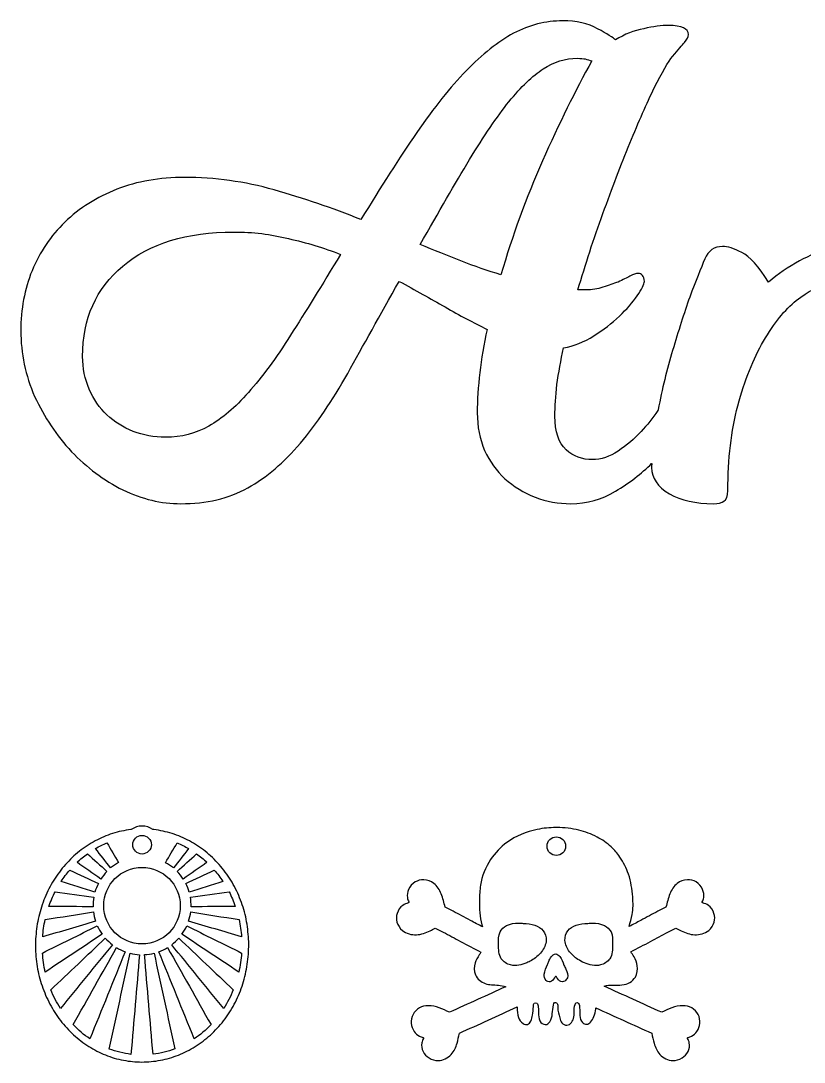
# Model space of a CAD drawing. Extents: x 91 to 611, y 663 to 914.
# Drawn here: x 118.1 to 196.9, y 809.6 to 914.3 of the extents above; entities that cross this region are included whole.
import ezdxf

# ---------------------------------------------------------------- set-up
doc = ezdxf.new("R2010")
doc.units = 0
doc.layers.add('Layer_1', color=7, linetype='CONTINUOUS')

msp = doc.modelspace()

# ---------------------------------------------------------------- linework, layer by layer
at = {"layer": 'Layer_1', "color": 7}
for points in [[(172.581624, 914.330149), (172.581624, 914.330255)], [(174.89689, 887.276049), (174.103324, 887.276049)], [(181.511322, 869.814031), (181.52344, 869.826996)], [(130.271274, 833.367106), (130.271271, 833.366921)], [(171.932886, 833.223807), (171.933021, 833.22304)], [(164.452363, 823.427492), (164.516797, 823.225483)], [(171.87004, 820.510643), (171.87004, 820.511119)], [(167.988489, 815.178965), (167.988489, 815.135838)], [(175.373222, 813.646258), (175.374545, 813.646258)]]:
    msp.add_lwpolyline(points, dxfattribs=at)
for points in [[(174.036966, 910.559647)], [(139.508987, 893.097048)], [(130.271271, 832.429474)], [(126.740474, 831.686285)], [(133.800129, 831.674644)], [(171.933021, 832.285594)], [(124.776446, 830.579267)], [(135.752531, 830.579267)], [(123.002328, 828.948533)], [(130.26449, 829.210153)], [(137.538278, 828.948533)], [(121.526155, 826.75778)], [(139.026561, 826.75778)], [(125.383483, 824.74578)], [(135.169233, 824.74578)], [(125.764274, 823.329199)], [(134.764219, 823.329199)], [(168.158537, 823.597143)], [(175.548115, 823.597196)], [(126.573818, 822.091398)], [(133.966788, 822.091398)], [(127.705048, 821.150565)], [(132.836039, 821.150565)], [(129.062042, 820.579355)], [(131.478564, 820.590997)], [(172.044448, 818.038876)]]:
    msp.add_lwpolyline(points, close=True, dxfattribs=at)
for points in [[(172.581624, 914.330255), (170.86183, 914.330255), (169.208183, 913.910916), (167.620681, 913.073059)], [(176.087701, 913.536107), (175.117579, 914.065275), (173.948622, 914.330149), (172.581624, 914.330149)], [(167.620681, 913.073059), (166.077285, 912.235229), (164.489968, 910.978642), (162.858361, 909.302954)], [(177.873456, 912.411653), (177.652978, 912.632157), (177.05785, 913.00694), (176.087701, 913.536107)], [(180.717756, 913.536107), (179.747607, 913.359736), (178.799498, 912.984927), (177.873456, 912.411653)], [(183.231168, 913.866996), (182.52563, 913.866996), (181.687905, 913.756611), (180.717756, 913.536107)], [(185.215546, 912.940715), (185.215546, 913.558068), (184.554087, 913.866996), (183.231168, 913.866996)], [(183.627965, 910.758191), (184.201211, 911.41965), (184.598299, 911.882565), (184.818776, 912.147149)], [(184.818776, 912.147149), (185.08336, 912.455839), (185.215546, 912.720211), (185.215546, 912.940715)], [(175.492309, 910.295143), (173.860701, 907.340617), (172.207053, 903.989242), (170.531365, 900.240991)], [(170.597247, 909.501577), (171.699661, 910.207142), (172.84634, 910.559647), (174.036966, 910.559647)], [(174.036966, 910.559647), (174.389736, 910.559647), (174.654134, 910.537951), (174.830506, 910.493766)], [(174.830506, 910.493766), (175.05101, 910.44966), (175.271805, 910.383329), (175.492309, 910.295143)], [(181.775826, 907.582975), (182.569577, 909.170477), (183.186983, 910.229023), (183.627965, 910.758191)], [(162.858361, 909.302954), (161.270859, 907.671346), (159.617211, 905.598836), (157.897417, 903.085292)], [(167.158003, 906.194123), (168.392736, 907.693413), (169.538912, 908.796012), (170.597247, 909.501577)], [(179.328798, 902.02664), (180.210735, 904.187388), (181.026181, 906.03958), (181.775826, 907.582975)], [(163.189249, 900.373256), (164.644459, 902.754509), (165.967377, 904.694807), (167.158003, 906.194123)], [(157.897417, 903.085292), (156.177624, 900.571747), (154.303657, 897.661036), (152.275174, 894.35374)], [(176.616736, 894.949054), (177.542779, 897.506678), (178.446835, 899.865864), (179.328798, 902.02664)], [(158.228306, 891.840328), (160.124497, 895.147624), (161.778145, 897.992004), (163.189249, 900.373256)], [(170.531365, 900.240991), (168.899758, 896.53682), (167.510508, 892.722529), (166.363961, 888.797881)], [(134.548043, 898.587502), (132.034502, 898.587502), (129.763456, 898.190441), (127.734983, 897.39669)], [(143.543628, 897.330306), (140.589115, 898.168163), (137.590753, 898.587502), (134.548043, 898.587502)], [(127.734983, 897.39669), (125.70651, 896.60294), (123.96473, 895.50034), (122.50952, 894.089236)], [(152.275174, 894.35374), (149.408862, 895.500261), (146.498143, 896.492449), (143.543628, 897.330306)], [(174.103324, 887.276049), (174.852995, 889.833699), (175.690694, 892.391403), (176.616736, 894.949054)], [(122.50952, 894.089236), (121.098408, 892.722212), (119.995814, 891.090842), (119.202063, 889.194651)], [(128.329907, 889.657804), (131.019839, 891.950871), (134.746486, 893.097048), (139.508987, 893.097048)], [(139.508987, 893.097048), (141.405168, 893.097048), (143.235078, 892.876702), (144.998968, 892.435747)], [(144.998968, 892.435747), (146.806955, 892.038872), (148.548735, 891.509599), (150.224431, 890.84814)], [(162.329326, 890.186839), (161.006407, 890.716006), (159.639436, 891.267055), (158.228306, 891.840328)], [(188.655265, 891.642076), (187.817408, 891.642076), (187.221804, 891.222737), (186.869035, 890.38488)], [(190.573285, 891.046657), (189.779534, 891.443532), (189.140327, 891.642076), (188.655265, 891.642076)], [(193.28532, 888.070091), (192.271092, 889.657593), (191.367036, 890.649781), (190.573285, 891.046657)], [(199.701606, 891.642076), (198.466873, 891.201094), (197.364274, 890.715901), (196.394152, 890.186733)], [(150.224431, 890.84814), (148.372345, 887.761322), (146.69642, 885.04963), (145.197114, 882.712484)], [(166.363961, 888.797881), (165.041043, 889.194756), (163.69635, 889.657672), (162.329326, 890.186839)], [(186.869035, 890.38488), (186.472159, 889.458837), (185.965164, 888.180475), (185.347811, 886.548867)], [(196.394152, 890.186733), (195.247631, 889.56938), (194.211363, 888.863842), (193.28532, 888.070091)], [(119.202063, 889.194651), (118.45241, 887.342565), (118.077614, 885.33591), (118.077614, 883.175161)], [(124.295266, 880.595841), (124.295266, 884.388198), (125.639978, 887.408843), (128.329907, 889.657804)], [(180.188721, 888.93004), (179.968244, 888.93004), (179.681567, 888.841908), (179.328798, 888.66551)], [(180.585491, 888.731391), (180.453199, 888.863683), (180.321013, 888.93004), (180.188721, 888.93004)], [(150.952099, 878.875994), (152.495493, 881.654123), (154.215022, 884.740597), (156.111187, 888.136104)], [(156.111187, 888.136104), (157.742795, 887.254141), (159.286508, 886.394641), (160.741718, 885.556784)], [(178.13796, 888.070091), (177.697005, 887.893719), (177.19001, 887.717454), (176.616736, 887.541056)], [(179.328798, 888.66551), (179.020108, 888.489112), (178.623048, 888.290595), (178.13796, 888.070091)], [(180.056456, 886.681132), (180.541544, 887.342592), (180.783638, 887.827309), (180.783638, 888.135999)], [(180.783638, 888.135999), (180.783638, 888.400582), (180.717783, 888.599099), (180.585491, 888.731391)], [(176.616736, 887.541056), (176.087569, 887.364684), (175.514243, 887.276049), (174.89689, 887.276049)], [(196.06374, 886.217979), (197.254366, 887.188128), (198.356489, 887.673321), (199.370718, 887.673321)], [(178.270225, 884.630371), (179.019897, 885.335936), (179.615501, 886.019673), (180.056456, 886.681132)], [(185.347811, 886.548867), (184.774538, 884.917286), (184.201211, 883.130949), (183.627965, 881.190678)], [(192.756285, 882.116959), (193.81462, 883.924965), (194.917219, 885.291936), (196.06374, 886.217979)], [(160.741718, 885.556784), (162.196928, 884.718954), (163.607979, 883.968859), (164.975003, 883.3074)], [(175.690455, 882.645994), (176.660578, 883.263373), (177.52058, 883.924832), (178.270225, 884.630371)], [(118.077614, 883.175161), (118.077614, 880.882094), (118.54054, 878.677398), (119.466583, 876.560729)], [(145.197114, 882.712484), (143.741907, 880.419417), (142.330856, 878.500894), (140.963842, 876.957498)], [(164.975003, 883.3074), (164.313544, 880.308794), (163.982815, 877.50897), (163.982815, 874.90724)], [(172.647982, 881.455182), (173.706316, 881.63158), (174.720307, 882.028641), (175.690455, 882.645994)], [(190.176489, 875.634792), (190.882054, 878.192443), (191.742057, 880.353086), (192.756285, 882.116959)], [(124.956564, 877.288387), (124.51559, 878.302615), (124.295266, 879.405215), (124.295266, 880.595841)], [(171.986205, 877.751435), (172.162603, 878.942061), (172.383398, 880.17637), (172.647982, 881.455182)], [(183.627965, 881.190678), (183.054691, 879.294486), (182.569974, 877.310109), (182.173099, 875.237546)], [(146.189303, 871.86429), (147.8209, 873.804561), (149.408696, 876.141972), (150.952099, 878.875994)], [(171.788058, 874.576246), (171.788058, 875.546368), (171.853913, 876.604914), (171.986205, 877.751435)], [(119.466583, 876.560729), (120.436721, 874.488139), (121.671512, 872.635975), (123.170817, 871.004367)], [(126.742794, 874.70859), (125.993142, 875.414156), (125.397535, 876.274158), (124.956564, 877.288387)], [(140.963842, 876.957498), (139.640924, 875.458182), (138.318003, 874.333808), (136.995088, 873.584163)], [(189.1843, 867.10189), (189.1843, 870.276867), (189.51503, 873.121247), (190.176489, 875.634792)], [(129.388469, 873.055128), (128.374233, 873.452003), (127.492447, 874.003052), (126.742794, 874.70859)], [(163.982815, 874.90724), (163.982815, 873.540216), (164.225411, 872.283152), (164.710472, 871.136632)], [(172.912512, 871.202884), (172.162868, 871.908449), (171.788058, 873.032824), (171.788058, 874.576246)], [(182.155186, 875.144995), (181.626178, 874.358864), (181.059387, 873.661157), (180.453252, 873.055022)], [(182.173099, 875.237546), (182.166325, 875.206352), (182.161854, 875.176163), (182.155186, 875.144995)], [(136.995088, 873.584163), (135.672169, 872.834492), (134.217055, 872.459709), (132.629553, 872.459709)], [(132.629553, 872.459709), (131.483025, 872.459709), (130.402706, 872.658252), (129.388469, 873.055128)], [(180.453252, 873.055022), (179.791793, 872.305351), (179.019923, 871.643892), (178.13796, 871.070645)], [(140.897953, 867.3665), (142.794134, 868.424835), (144.557706, 869.924019), (146.189303, 871.86429)], [(164.710472, 871.136632), (165.23964, 870.034191), (165.922901, 869.086082), (166.760758, 868.292331)], [(175.55819, 870.210695), (174.543962, 870.210695), (173.662157, 870.541425), (172.912512, 871.202884)], [(123.170817, 871.004367), (124.714221, 869.416865), (126.433726, 868.138), (128.329907, 867.167877)], [(178.13796, 871.070645), (177.300129, 870.497371), (176.440127, 870.210695), (175.55819, 870.210695)], [(177.873456, 867.035612), (179.28456, 867.873469), (180.497093, 868.799803), (181.511322, 869.814031)], [(181.52344, 869.826996), (181.521059, 869.690921), (181.511322, 869.551802), (181.511322, 869.416653)], [(181.511322, 869.416653), (181.511322, 868.358319), (182.106926, 867.476541), (183.297553, 866.770975)], [(166.760758, 868.292331), (167.642694, 867.49858), (168.657161, 866.881175), (169.803681, 866.440193)], [(128.329907, 867.167877), (130.270186, 866.241835), (132.210503, 865.778893), (134.150782, 865.778893)], [(134.150782, 865.778893), (136.752517, 865.778893), (139.001772, 866.308166), (140.897953, 867.3665)], [(173.375666, 865.778893), (175.007248, 865.778893), (176.506431, 866.197755), (177.873456, 867.035612)], [(188.787531, 866.043318), (189.052114, 866.175609), (189.1843, 866.528617), (189.1843, 867.10189)], [(169.803681, 866.440193), (170.950201, 865.999238), (172.140934, 865.778893), (173.375666, 865.778893)], [(183.297553, 866.770975), (184.488179, 866.109516), (185.965085, 865.778787), (187.728958, 865.778787)], [(187.728958, 865.778787), (188.214046, 865.778787), (188.567053, 865.86692), (188.787531, 866.043318)], [(127.300034, 832.615133), (126.704795, 832.424659), (126.121777, 832.174918), (125.562251, 831.877288)], [(129.133257, 833.008039), (128.514208, 832.936602), (127.895273, 832.805606), (127.300034, 832.615133)], [(129.182189, 833.012273), (129.166023, 833.009627), (129.149392, 833.009627), (129.133257, 833.008039)], [(130.271271, 833.366921), (129.880139, 833.365192), (129.49934, 833.241189), (129.182189, 833.012273)], [(129.333828, 831.492028), (129.333858, 832.009752), (129.753547, 832.429443), (130.271271, 832.429474)], [(130.271271, 832.429474), (130.519976, 832.429587), (130.758535, 832.330873), (130.934441, 832.155057)], [(131.354543, 833.0173), (131.038429, 833.243345), (130.659889, 833.365582), (130.271274, 833.367106)], [(131.454828, 833.008039), (131.421837, 833.012008), (131.387706, 833.013331), (131.354543, 833.0173)], [(133.288051, 832.615133), (132.692812, 832.7937), (132.073869, 832.936602), (131.454828, 833.008039)], [(135.026318, 831.877288), (134.466792, 832.174918), (133.88329, 832.424659), (133.288051, 832.615133)], [(169.999028, 833.021401), (168.909923, 832.795023), (167.857526, 832.378807), (166.967233, 831.730312)], [(171.880697, 833.219071), (171.250107, 833.214044), (170.618522, 833.150253), (169.999028, 833.021401)], [(171.933021, 833.22304), (171.915562, 833.221961), (171.898119, 833.220638), (171.880697, 833.219071)], [(172.010885, 833.221161), (171.984907, 833.222584), (171.958901, 833.223467), (171.932886, 833.223807)], [(174.180813, 832.954223), (173.474541, 833.129536), (172.744131, 833.216875), (172.010885, 833.221161)], [(176.031477, 832.259982), (175.440979, 832.562904), (174.820205, 832.795182), (174.180813, 832.954223)], [(125.562251, 831.877288), (125.002726, 831.579685), (124.466899, 831.234138), (123.966902, 830.829378)], [(125.58599, 831.115102), (125.955036, 831.329388), (126.347617, 831.519624), (126.740474, 831.686285)], [(126.740474, 831.686285), (127.121427, 831.019614), (127.514214, 830.353286), (127.907071, 829.698521)], [(130.271271, 830.554582), (129.753547, 830.554613), (129.333858, 830.974304), (129.333828, 831.492028)], [(130.934441, 832.155057), (131.110347, 831.979241), (131.209184, 831.740733), (131.209199, 831.492028)], [(131.209199, 831.492028), (131.209184, 831.243323), (131.110347, 831.004815), (130.934441, 830.828999)], [(132.621422, 829.686377), (133.014276, 830.353022), (133.40727, 831.007972), (133.800129, 831.674644)], [(133.800129, 831.674644), (134.192985, 831.507982), (134.586054, 831.317244), (134.9551, 831.102958)], [(136.62167, 830.829378), (136.121671, 831.222232), (135.585841, 831.579685), (135.026318, 831.877288)], [(166.967233, 831.730312), (166.324771, 831.262184), (165.764666, 830.67166), (165.321012, 830.001708)], [(170.995577, 831.347671), (170.995466, 831.596375), (171.094181, 831.834932), (171.269996, 832.010837)], [(171.933021, 830.410225), (171.415297, 830.410257), (170.995608, 830.829947), (170.995577, 831.347671)], [(171.269996, 832.010837), (171.445811, 832.186742), (171.684317, 832.285578), (171.933021, 832.285594)], [(171.933021, 832.285594), (172.181725, 832.285578), (172.420231, 832.186742), (172.596046, 832.010837)], [(172.870465, 831.347671), (172.870435, 830.829947), (172.450745, 830.410257), (171.933021, 830.410225)], [(172.596046, 832.010837), (172.771862, 831.834932), (172.870577, 831.596375), (172.870465, 831.347671)], [(177.457266, 831.277953), (177.035069, 831.669511), (176.545457, 831.990821), (176.031477, 832.259982)], [(123.966902, 830.829378), (123.454996, 830.424618), (122.990517, 829.984219), (122.561947, 829.496115)], [(123.728544, 829.722228), (124.061877, 830.031764), (124.407397, 830.317382), (124.776446, 830.579267)], [(124.776446, 830.579267), (125.431208, 829.99594), (126.085717, 829.400865), (126.740474, 828.805631)], [(127.10964, 829.162713), (126.597734, 829.805572), (126.097896, 830.460337), (125.58599, 831.115102)], [(130.934441, 830.828999), (130.758535, 830.653183), (130.519976, 830.554468), (130.271271, 830.554582)], [(134.9551, 831.102958), (134.443194, 830.460099), (133.942872, 829.805334), (133.430966, 829.150569)], [(133.788019, 828.805631), (134.442776, 829.388958), (135.097772, 829.984034), (135.752531, 830.579267)], [(135.752531, 830.579267), (136.121578, 830.317382), (136.466616, 830.031764), (136.799949, 829.722228)], [(138.026138, 829.496115), (137.585662, 829.984219), (137.121667, 830.424618), (136.62167, 830.829378)], [(178.325915, 830.252824), (178.072047, 830.623003), (177.78463, 830.971989), (177.457266, 831.277953)], [(122.561947, 829.496115), (122.133374, 829.008037), (121.752493, 828.48403), (121.39535, 827.924514)], [(126.121811, 828.043551), (125.324189, 828.603092), (124.526158, 829.162713), (123.728544, 829.722228)], [(127.907071, 829.698521), (127.621358, 829.543766), (127.347736, 829.353187), (127.10964, 829.162713)], [(133.430966, 829.150569), (133.180966, 829.352949), (132.919042, 829.543502), (132.621422, 829.686377)], [(136.799949, 829.722228), (136.002335, 829.162713), (135.204785, 828.603092), (134.407166, 828.043551)], [(139.193219, 827.924514), (138.84798, 828.48403), (138.454711, 829.008037), (138.026138, 829.496115)], [(165.321012, 830.001708), (164.81016, 829.22153), (164.45244, 828.334593), (164.30557, 827.42289)], [(179.185843, 828.530543), (178.98087, 829.136281), (178.686939, 829.717466), (178.325915, 830.252824)], [(122.133676, 827.793572), (122.395582, 828.198359), (122.692802, 828.579491), (123.002328, 828.948533)], [(123.002328, 828.948533), (123.966608, 828.496147), (124.919165, 828.055563), (125.883453, 827.603178)], [(126.740474, 828.805631), (126.514284, 828.567532), (126.312288, 828.317368), (126.121811, 828.043551)], [(126.419272, 825.364932), (126.419272, 827.483983), (128.14544, 829.210153), (130.26449, 829.210153)], [(130.26449, 829.210153), (132.383535, 829.210153), (134.109705, 827.483983), (134.109705, 825.364932)], [(134.407166, 828.043551), (134.228596, 828.317368), (134.038021, 828.567532), (133.788019, 828.805631)], [(134.657152, 827.603178), (135.621435, 828.055563), (136.585896, 828.496147), (137.538278, 828.948533)], [(137.538278, 828.948533), (137.847804, 828.591398), (138.133602, 828.198359), (138.407411, 827.793572)], [(179.617019, 826.236127), (179.55889, 827.019268), (179.436722, 827.793255), (179.185843, 828.530543)], [(121.39535, 827.924514), (121.038207, 827.364973), (120.740849, 826.782042), (120.49085, 826.162996)], [(125.5264, 826.710314), (124.395445, 827.067449), (123.264628, 827.436437), (122.133676, 827.793572)], [(125.883453, 827.603178), (125.72869, 827.31748), (125.609733, 827.019824), (125.5264, 826.710314)], [(135.01469, 826.710314), (134.931356, 827.019824), (134.811915, 827.31748), (134.657152, 827.603178)], [(138.407411, 827.793572), (137.276464, 827.436437), (136.145639, 827.067449), (135.01469, 826.710314)], [(140.086094, 826.150878), (139.836094, 826.769924), (139.538459, 827.364973), (139.193219, 827.924514)], [(157.727959, 827.744095), (157.43732, 827.572724), (157.204727, 827.30052), (157.070054, 826.985428)], [(158.600001, 827.961133), (158.294036, 827.967218), (157.987992, 827.897051), (157.727959, 827.744095)], [(159.618836, 827.603125), (159.334355, 827.823391), (158.967137, 827.948697), (158.600001, 827.961133)], [(160.349896, 826.550849), (160.18469, 826.954683), (159.958376, 827.343092), (159.618836, 827.603125)], [(164.30557, 827.42289), (164.22593, 826.921187), (164.210457, 826.413107), (164.195111, 825.902169)], [(184.090105, 827.60376), (183.750538, 827.343727), (183.524248, 826.954815), (183.359042, 826.551008)], [(185.108937, 827.961292), (184.741827, 827.949121), (184.374659, 827.824026), (184.090105, 827.60376)], [(185.980978, 827.744254), (185.720946, 827.896971), (185.414822, 827.968171), (185.108937, 827.961292)], [(186.6384, 826.985587), (186.503806, 827.300679), (186.271623, 827.572883), (185.980978, 827.744254)], [(120.49085, 826.162996), (120.240847, 825.555856), (120.038086, 824.900932), (119.883329, 824.258073)], [(120.907489, 825.293733), (121.074156, 825.805649), (121.288059, 826.293515), (121.526155, 826.75778)], [(121.526155, 826.75778), (122.81187, 826.567306), (124.109608, 826.388898), (125.407221, 826.21033)], [(125.407221, 826.21033), (125.359604, 825.888887), (125.335725, 825.579113), (125.347632, 825.245764)], [(135.145494, 826.21033), (136.43121, 826.400804), (137.728945, 826.579213), (139.026561, 826.75778)], [(135.205084, 825.245764), (135.205084, 825.579113), (135.181219, 825.888887), (135.145494, 826.21033)], [(139.026561, 826.75778), (139.264657, 826.281609), (139.466653, 825.793743), (139.645226, 825.293733)], [(140.693131, 824.245955), (140.538368, 824.888814), (140.336094, 825.531832), (140.086094, 826.150878)], [(157.070054, 826.985428), (156.956865, 826.725395), (156.908015, 826.440624), (156.957174, 826.174426)], [(156.957174, 826.174426), (156.981648, 826.027582), (157.036581, 825.890184), (157.094763, 825.752468)], [(160.75055, 825.213723), (160.64043, 825.663409), (160.530395, 826.11336), (160.349896, 826.550849)], [(179.556462, 824.467809), (179.663115, 825.049125), (179.659961, 825.645629), (179.617019, 826.236127)], [(183.359042, 826.551008), (183.178596, 826.113492), (183.068534, 825.664071), (182.958388, 825.214384)], [(186.614177, 825.752627), (186.672306, 825.890343), (186.727424, 826.027741), (186.751766, 826.174585)], [(186.751766, 826.174585), (186.80074, 826.440782), (186.751562, 826.725554), (186.6384, 826.985587)], [(125.347632, 825.245764), (123.859539, 825.25767), (122.383681, 825.281827), (120.907489, 825.293733)], [(130.26449, 821.519738), (128.14544, 821.519738), (126.419272, 823.245882), (126.419272, 825.364932)], [(134.109705, 825.364932), (134.109705, 823.245882), (132.395439, 821.519738), (130.26449, 821.519738)], [(139.645226, 825.293733), (138.157128, 825.281827), (136.681278, 825.25767), (135.205084, 825.245764)], [(156.485787, 825.393957), (156.216599, 825.207346), (156.020704, 824.904504), (155.922835, 824.577135)], [(157.045347, 825.644915), (156.846486, 825.5807), (156.654115, 825.510189), (156.485787, 825.393957)], [(157.094763, 825.688015), (157.085053, 825.666584), (157.066778, 825.651794), (157.045347, 825.644915)], [(157.094763, 825.752468), (157.103759, 825.731037), (157.103759, 825.709447), (157.094763, 825.688015)], [(161.555252, 824.803883), (161.286091, 824.941519), (161.019737, 825.079156), (160.75055, 825.213723)], [(164.195111, 825.902169), (164.207361, 825.063968), (164.219903, 824.225953), (164.452363, 823.427492)], [(182.958388, 825.214384), (182.689148, 825.079791), (182.422955, 824.942154), (182.153689, 824.804518)], [(186.614177, 825.688174), (186.605181, 825.709605), (186.605181, 825.731195), (186.614177, 825.752627)], [(186.663109, 825.645074), (186.641652, 825.651424), (186.623173, 825.666769), (186.614177, 825.688174)], [(187.223154, 825.394592), (187.054878, 825.510824), (186.861997, 825.580674), (186.663109, 825.645074)], [(187.786103, 824.577796), (187.688233, 824.905139), (187.492314, 825.207981), (187.223154, 825.394592)], [(119.883329, 824.258073), (119.728568, 823.615214), (119.633485, 822.948358), (119.585865, 822.269806)], [(120.526214, 823.960469), (122.145262, 824.222354), (123.76444, 824.483869), (125.383483, 824.74578)], [(125.383483, 824.74578), (125.419199, 824.424338), (125.490475, 824.114986), (125.597618, 823.80545)], [(134.9551, 823.80545), (135.05034, 824.10308), (135.121613, 824.424338), (135.169233, 824.74578)], [(135.169233, 824.74578), (136.788284, 824.483869), (138.407451, 824.222354), (140.026502, 823.960469)], [(140.966853, 822.246073), (140.919233, 822.912745), (140.824084, 823.579284), (140.693131, 824.245955)], [(155.922835, 824.577135), (155.837004, 824.292654), (155.828098, 823.992828), (155.901509, 823.71139)], [(163.289642, 823.877099), (162.711395, 824.189149), (162.136563, 824.50403), (161.555252, 824.803883)], [(179.271595, 823.268266), (179.351102, 823.669057), (179.47997, 824.063975), (179.556462, 824.467809)], [(182.153689, 824.804518), (181.572398, 824.504665), (180.997059, 824.189308), (180.418811, 823.877258)], [(187.807428, 823.711549), (187.880903, 823.992987), (187.871809, 824.293289), (187.786103, 824.577796)], [(120.252492, 820.603115), (122.085821, 821.507885), (123.930945, 822.424429), (125.764274, 823.329199)], [(120.27623, 822.222208), (120.311943, 822.805535), (120.395266, 823.389022), (120.526214, 823.960469)], [(125.597618, 823.80545), (123.823807, 823.269747), (122.050036, 822.746004), (120.27623, 822.222208)], [(125.764274, 823.329199), (125.907133, 823.043476), (126.06214, 822.757831), (126.252616, 822.49592)], [(134.276361, 822.49592), (134.466837, 822.757831), (134.633266, 823.031569), (134.764219, 823.329199)], [(134.764219, 823.329199), (136.597551, 822.424429), (138.443154, 821.507885), (140.276486, 820.603115)], [(140.276486, 822.222208), (138.50268, 822.75791), (136.728906, 823.281654), (134.9551, 823.80545)], [(140.026502, 823.960469), (140.157452, 823.389022), (140.228866, 822.805535), (140.276486, 822.222208)], [(155.901509, 823.71139), (155.990198, 823.387064), (156.18871, 823.090492), (156.451865, 822.873269)], [(159.229797, 822.842762), (159.40728, 822.928382), (159.578825, 823.019848), (159.750117, 823.111632)], [(159.750117, 823.111632), (160.019357, 822.973996), (160.288486, 822.839455), (160.557721, 822.701766)], [(164.516797, 823.225483), (164.106804, 823.442626), (163.696519, 823.659876), (163.289642, 823.877099)], [(166.274445, 822.716873), (166.412134, 822.986114), (166.657162, 823.215825), (166.929446, 823.362669)], [(166.929446, 823.362669), (167.303437, 823.562377), (167.725578, 823.599763), (168.158537, 823.597143)], [(168.158537, 823.59717), (168.302857, 823.59717), (168.448259, 823.59082), (168.593589, 823.585528)], [(168.593589, 823.585528), (168.997423, 823.554995), (169.401361, 823.52134), (169.786832, 823.389789)], [(169.786832, 823.389789), (170.104968, 823.282712), (170.407826, 823.108669), (170.612847, 822.848636)], [(173.093805, 822.848663), (173.298778, 823.108695), (173.601822, 823.282738), (173.916914, 823.389815)], [(173.916914, 823.389815), (174.305508, 823.521155), (174.709228, 823.555074), (175.113062, 823.585554)], [(175.113062, 823.585554), (175.258372, 823.590846), (175.403805, 823.596402), (175.548115, 823.597196)], [(175.548115, 823.59717), (175.981042, 823.599816), (176.403215, 823.562324), (176.777206, 823.362696)], [(176.777206, 823.362696), (177.049489, 823.215852), (177.294033, 822.98614), (177.431723, 822.7169)], [(180.418811, 823.877258), (180.036461, 823.672285), (179.654019, 823.47017), (179.271595, 823.268266)], [(183.151214, 822.702401), (183.420454, 822.84009), (183.689581, 822.974631), (183.958821, 823.112267)], [(183.958821, 823.112267), (184.130113, 823.020483), (184.301735, 822.928514), (184.479138, 822.842921)], [(187.257073, 822.873428), (187.520149, 823.090651), (187.718687, 823.387249), (187.807428, 823.711549)], [(119.585865, 822.269806), (119.526342, 821.591229), (119.538452, 820.912863), (119.597983, 820.246191)], [(126.252616, 822.49592), (124.347857, 821.222135), (122.443085, 819.960362), (120.538327, 818.68655)], [(121.097887, 816.900822), (122.919312, 818.627019), (124.752392, 820.365228), (126.573818, 822.091398)], [(126.573818, 822.091398), (126.788104, 821.853325), (127.026505, 821.626895), (127.288408, 821.436394)], [(133.252682, 821.436394), (133.514585, 821.626895), (133.752501, 821.853325), (133.966788, 822.091398)], [(133.966788, 822.091398), (135.788213, 820.365228), (137.621772, 818.627019), (139.443203, 816.900822)], [(139.990651, 818.68655), (138.085892, 819.960362), (136.18112, 821.222135), (134.276361, 822.49592)], [(140.94312, 820.222458), (141.002649, 820.901036), (141.014478, 821.579402), (140.966853, 822.246073)], [(156.451865, 822.873269), (156.840374, 822.555107), (157.363488, 822.414375), (157.862148, 822.435806)], [(157.862148, 822.435806), (158.342521, 822.457238), (158.801521, 822.631651), (159.229797, 822.842762)], [(160.557721, 822.701766), (161.139011, 822.398923), (161.713841, 822.08391), (162.292115, 821.774982)], [(166.112633, 821.499392), (166.106469, 821.933759), (166.094007, 822.358892), (166.274445, 822.716873)], [(170.612847, 822.848636), (170.823905, 822.579396), (170.924688, 822.21816), (170.909342, 821.872428)], [(172.79731, 821.872455), (172.781991, 822.218186), (172.882694, 822.579422), (173.093805, 822.848663)], [(177.431723, 822.7169), (177.611878, 822.358918), (177.600897, 821.933785), (177.594018, 821.499418)], [(181.416823, 821.775141), (181.994986, 822.084069), (182.569977, 822.399558), (183.151214, 822.702401)], [(184.479138, 822.842921), (184.907473, 822.631783), (185.366007, 822.457396), (185.846305, 822.435965)], [(185.846305, 822.435965), (186.344966, 822.414534), (186.868559, 822.555292), (187.257073, 822.873428)], [(127.288408, 821.436394), (125.550313, 819.305464), (123.800069, 817.162707), (122.061976, 815.031751)], [(123.33564, 813.40054), (124.799928, 815.983881), (126.252669, 818.567223), (127.705048, 821.150565)], [(127.705048, 821.150565), (127.978858, 820.983904), (128.264658, 820.841055), (128.574184, 820.733925)], [(131.966906, 820.733925), (132.264525, 820.841055), (132.562229, 820.983904), (132.836039, 821.150565)], [(132.836039, 821.150565), (134.300327, 818.567223), (135.752587, 815.983881), (137.204963, 813.40054)], [(138.478629, 815.031751), (136.728625, 817.162707), (134.990774, 819.305464), (133.252682, 821.436394)], [(162.292115, 821.774982), (162.97736, 821.404803), (163.663055, 821.044017), (164.354491, 820.682993)], [(166.394108, 820.021772), (166.119576, 820.422563), (166.121629, 820.96705), (166.112633, 821.499392)], [(170.909342, 821.872428), (170.887937, 821.456397), (170.695132, 821.067882), (170.444254, 820.734428)], [(173.261914, 820.734454), (173.011009, 821.067909), (172.818741, 821.456423), (172.79731, 821.872455)], [(177.594018, 821.499418), (177.584811, 820.967076), (177.58788, 820.422589), (177.312544, 820.021798)], [(179.425178, 820.719981), (180.09214, 821.068729), (180.755999, 821.417159), (181.416823, 821.775141)], [(119.597983, 820.246191), (119.657506, 819.567614), (119.764631, 818.900784), (119.931298, 818.257951)], [(120.538327, 818.68655), (120.39547, 819.317529), (120.312015, 819.960256), (120.252492, 820.603115)], [(128.574184, 820.733925), (127.395609, 817.817261), (126.205004, 814.888955), (125.02643, 811.972344)], [(126.978832, 810.94814), (127.669308, 814.162435), (128.371563, 817.376967), (129.062042, 820.579355)], [(129.062042, 820.579355), (129.371565, 820.496011), (129.693074, 820.448333), (130.014503, 820.436427)], [(130.014503, 820.436427), (129.728787, 817.103097), (129.443193, 813.758045), (129.157483, 810.412808)], [(130.514474, 820.448571), (130.847807, 820.460478), (131.16904, 820.507679), (131.478564, 820.590997)], [(131.371497, 810.42445), (131.085784, 813.75778), (130.800187, 817.103335), (130.514474, 820.448571)], [(131.478564, 820.590997), (132.169042, 817.376729), (132.871784, 814.174579), (133.562255, 810.960285)], [(135.51466, 811.972344), (134.336085, 814.888955), (133.14548, 817.817261), (131.966906, 820.733925)], [(140.276486, 820.603115), (140.228866, 819.960256), (140.145414, 819.317529), (139.990651, 818.68655)], [(140.609808, 818.234192), (140.764571, 818.888957), (140.883597, 819.555787), (140.94312, 820.222458)], [(164.185896, 820.425738), (164.017647, 820.168748), (163.864913, 819.899455), (163.773129, 819.602645)], [(164.354491, 820.682993), (164.299431, 820.597373), (164.240612, 820.511437), (164.185896, 820.425738)], [(167.339304, 819.400688), (166.96304, 819.495594), (166.599081, 819.718929), (166.394108, 820.021772)], [(169.425903, 819.847358), (169.27599, 819.761686), (169.116679, 819.682258), (168.954516, 819.611905)], [(170.444254, 820.734428), (170.168902, 820.370361), (169.820503, 820.076779), (169.425903, 819.847358)], [(171.169502, 819.773275), (171.230673, 819.92623), (171.304037, 820.076302), (171.414157, 820.217061)], [(171.414157, 820.217061), (171.536553, 820.370017), (171.701791, 820.510643), (171.87004, 820.510643)], [(171.87004, 820.511119), (172.016884, 820.507944), (172.166873, 820.39494), (172.276993, 820.266459)], [(172.276993, 820.266459), (172.50345, 820.003304), (172.573525, 819.678898), (172.698964, 819.38521)], [(174.091322, 819.966579), (173.77623, 820.174648), (173.49443, 820.431612), (173.261914, 820.734454)], [(174.752136, 819.611932), (174.519593, 819.712844), (174.299338, 819.828943), (174.091322, 819.966579)], [(177.312544, 820.021798), (177.104528, 819.718956), (176.743612, 819.495621), (176.367348, 819.400714)], [(179.752193, 820.227274), (179.648158, 820.395602), (179.529212, 820.554775), (179.425178, 820.719981)], [(180.073395, 819.3247), (180.030506, 819.645957), (179.917399, 819.948879), (179.752193, 820.227274)], [(163.773129, 819.602645), (163.65367, 819.217173), (163.638261, 818.780107), (163.797365, 818.409875)], [(168.954516, 819.611905), (168.443663, 819.391771), (167.877811, 819.263052), (167.339304, 819.400688)], [(170.722821, 818.463771), (170.753354, 818.821726), (170.918721, 819.125018), (171.041118, 819.437068)], [(171.041118, 819.437068), (171.086996, 819.550336), (171.12656, 819.663155), (171.169502, 819.773275)], [(172.698964, 819.38521), (172.760189, 819.244451), (172.833783, 819.113033), (172.900987, 818.966162)], [(172.900987, 818.966162), (173.029442, 818.693879), (173.142742, 818.375664), (173.044873, 818.11251)], [(176.367348, 819.400714), (175.82892, 819.263078), (175.263042, 819.391719), (174.752136, 819.611932)], [(179.877669, 818.189609), (180.073514, 818.523117), (180.125332, 818.939228), (180.073395, 819.3247)], [(119.931298, 818.257951), (120.097964, 817.615092), (120.312279, 816.972286), (120.574186, 816.36512)], [(139.96692, 816.341387), (140.228826, 816.948527), (140.443142, 817.579426), (140.609808, 818.234192)], [(163.797365, 818.409875), (163.971726, 817.999929), (164.366392, 817.675603), (164.779381, 817.525716)], [(170.900137, 817.846074), (170.740725, 817.992944), (170.704035, 818.237393), (170.722821, 818.463771)], [(171.313387, 817.720582), (171.172629, 817.69624), (171.007214, 817.748151), (170.900137, 817.846074)], [(171.744563, 818.090734), (171.646694, 817.919443), (171.499998, 817.754528), (171.313387, 817.720582)], [(171.805606, 818.209903), (171.787587, 818.170057), (171.765995, 818.13021), (171.744563, 818.090734)], [(171.879244, 818.25594), (171.848764, 818.25594), (171.820951, 818.237684), (171.805606, 818.209903)], [(171.952399, 818.206516), (171.937159, 818.236917), (171.912503, 818.25594), (171.879244, 818.25594)], [(172.044448, 818.038876), (172.008187, 818.09383), (171.98004, 818.151218), (171.952399, 818.206516)], [(172.542966, 817.705554), (172.350301, 817.696558), (172.163757, 817.864621), (172.044448, 818.038876)], [(172.772603, 817.785511), (172.702224, 817.739949), (172.6225, 817.705554), (172.542966, 817.705554)], [(173.044873, 818.11251), (172.995899, 817.980959), (172.898042, 817.865097), (172.772603, 817.785511)], [(179.321017, 817.642159), (179.544325, 817.770668), (179.743107, 817.963232), (179.877669, 818.189609)], [(122.061976, 815.031751), (121.69293, 815.615078), (121.371696, 816.246057), (121.097887, 816.900822)], [(139.443203, 816.900822), (139.169394, 816.246057), (138.859582, 815.615078), (138.478629, 815.031751)], [(166.844178, 817.216629), (164.959686, 816.350832), (163.069345, 815.497365), (161.181726, 814.640722)], [(164.779381, 817.525716), (165.198502, 817.375988), (165.638799, 817.40914), (166.106821, 817.36342)], [(166.106821, 817.36342), (166.351608, 817.339079), (166.608672, 817.293173), (166.844178, 817.216629)], [(176.741715, 817.272033), (177.026275, 817.388371), (177.347564, 817.379666), (177.671891, 817.372787)], [(182.52722, 814.640881), (180.596797, 815.515859), (178.666053, 816.387901), (176.741715, 817.272033)], [(177.671891, 817.372787), (178.253128, 817.360616), (178.843761, 817.363791), (179.321017, 817.642159)], [(120.574186, 816.36512), (120.836089, 815.75798), (121.157185, 815.162852), (121.502424, 814.615243)], [(139.038197, 814.591483), (139.395335, 815.150998), (139.705017, 815.73422), (139.96692, 816.341387)], [(171.74844, 815.616004), (171.779052, 815.63135), (171.815472, 815.64061), (171.858414, 815.631615)], [(173.739598, 815.026036), (173.770131, 815.304431), (173.846442, 815.662386), (174.026888, 815.6132)], [(121.502424, 814.615243), (121.847661, 814.067608), (122.252768, 813.543547), (122.693244, 813.067349)], [(137.835749, 813.043616), (138.276225, 813.519814), (138.681054, 814.043848), (139.038197, 814.591483)], [(158.164951, 815.084006), (157.895711, 814.934119), (157.666483, 814.704858), (157.51964, 814.429505)], [(159.043289, 815.298133), (158.740368, 815.292048), (158.431064, 815.227807), (158.164951, 815.084006)], [(160.156594, 815.090303), (159.798692, 815.215742), (159.425719, 815.305013), (159.043289, 815.298133)], [(161.181726, 814.640722), (160.845202, 814.802886), (160.508411, 814.964864), (160.156594, 815.090303)], [(162.178759, 812.538605), (164.118395, 813.413531), (166.05497, 814.29171), (167.988489, 815.178965)], [(167.988489, 815.135838), (167.997644, 814.774893), (167.99767, 814.435644), (168.113965, 814.117508)], [(169.539754, 814.365053), (169.591903, 814.640405), (169.615234, 814.906708), (169.622113, 815.237094)], [(169.622113, 815.237094), (169.625156, 815.359437), (169.622378, 815.493952), (169.704957, 815.554912)], [(169.704957, 815.554912), (169.772267, 815.60341), (169.894386, 815.603622), (169.97093, 815.564172)], [(169.97093, 815.564172), (170.09031, 815.499905), (170.10582, 815.331497), (170.114816, 815.178542)], [(170.114816, 815.178542), (170.13286, 814.890939), (170.132913, 814.658582), (170.145338, 814.398549)], [(171.528007, 814.502689), (171.561662, 814.790212), (171.576971, 815.056436), (171.641371, 815.386848)], [(171.641371, 815.386848), (171.656611, 815.478632), (171.67814, 815.57928), (171.74844, 815.616004)], [(171.858414, 815.631615), (171.916596, 815.616269), (171.981207, 815.585286), (172.020709, 815.539566)], [(172.020709, 815.539566), (172.105985, 815.441697), (172.081267, 815.276861), (172.081267, 815.123905)], [(172.081267, 815.123905), (172.078172, 814.741476), (172.188384, 814.432575), (172.28329, 814.092955)], [(173.699874, 814.178204), (173.746255, 814.438237), (173.702863, 814.665091), (173.739598, 815.026036)], [(174.026888, 815.6132), (174.069751, 815.601029), (174.115667, 815.567559), (174.152365, 815.530835)], [(174.152365, 815.530835), (174.259415, 815.41455), (174.268056, 815.255112), (174.274936, 815.102103)], [(174.274936, 815.102103), (174.287318, 814.826751), (174.286921, 814.579366), (174.311271, 814.307082)], [(175.699139, 814.206303), (175.794045, 814.454085), (175.876339, 814.710917), (175.89777, 814.967907)], [(175.89777, 814.967907), (175.906766, 815.010716), (175.906977, 815.053896), (175.906977, 815.093372)], [(175.906977, 815.093372), (177.776256, 814.233687), (179.654365, 813.386199), (181.529703, 812.538764)], [(183.551868, 815.090462), (183.200051, 814.965023), (182.863717, 814.803018), (182.52722, 814.640881)], [(184.665659, 815.298795), (184.28323, 815.30488), (183.90977, 815.215927), (183.551868, 815.090462)], [(185.543513, 815.084641), (185.277395, 815.228442), (184.968501, 815.291916), (184.665659, 815.298795)], [(186.189309, 814.429664), (186.042465, 814.70499), (185.812753, 814.934754), (185.543513, 815.084641)], [(157.51964, 814.429505), (157.372796, 814.157222), (157.308324, 813.839193), (157.336026, 813.533228)], [(168.113965, 814.117508), (168.202627, 813.881923), (168.352755, 813.658323), (168.588261, 813.520634)], [(169.056256, 813.429062), (169.187807, 813.478036), (169.282369, 813.618795), (169.352749, 813.759474)], [(169.352749, 813.759474), (169.453661, 813.961378), (169.503029, 814.166192), (169.539754, 814.365053)], [(170.145338, 814.398549), (170.157588, 814.132404), (170.18193, 813.832737), (170.371583, 813.627764)], [(170.371583, 813.627764), (170.524619, 813.465336), (170.781672, 813.361302), (170.98056, 813.425728)], [(170.98056, 813.425728), (171.105914, 813.468538), (171.206858, 813.578657), (171.283349, 813.698011)], [(171.283349, 813.698011), (171.442443, 813.945794), (171.494061, 814.23038), (171.528007, 814.502689)], [(172.28329, 814.092955), (172.332185, 813.912509), (172.375109, 813.725766), (172.497426, 813.578922)], [(172.497426, 813.578922), (172.616779, 813.432078), (172.815495, 813.331033), (172.995941, 813.343469)], [(172.995941, 813.343469), (173.167312, 813.35564), (173.326657, 813.471554), (173.446011, 813.615276)], [(173.446011, 813.615276), (173.583647, 813.783604), (173.665928, 813.98855), (173.699874, 814.178204)], [(174.311271, 814.307082), (174.335718, 814.053162), (174.378655, 813.777518), (174.562223, 813.603158)], [(174.562223, 813.603158), (174.669247, 813.495869), (174.828468, 813.426045), (174.978381, 813.435041)], [(174.978381, 813.435041), (175.125225, 813.444302), (175.266145, 813.536139), (175.373222, 813.646258)], [(175.374545, 813.646258), (175.530544, 813.805353), (175.619605, 814.004399), (175.699139, 814.206303)], [(186.372922, 813.533387), (186.400412, 813.839352), (186.336147, 814.157355), (186.189309, 814.429664)], [(122.693244, 813.067349), (123.133723, 812.579245), (123.609547, 812.150699), (124.121453, 811.757846)], [(125.02643, 811.972344), (124.419287, 812.377104), (123.859449, 812.852931), (123.33564, 813.40054)], [(137.204963, 813.40054), (136.681159, 812.852931), (136.121798, 812.377104), (135.51466, 811.972344)], [(136.40754, 811.74623), (136.919443, 812.127178), (137.395273, 812.567419), (137.835749, 813.043616)], [(157.336026, 813.533228), (157.360474, 813.245626), (157.47057, 812.970327), (157.638819, 812.725613)], [(157.638819, 812.725613), (157.776534, 812.52064), (157.95416, 812.34321), (158.16834, 812.239229)], [(161.943309, 811.528981), (162.044221, 811.862435), (162.111581, 812.199039), (162.178759, 812.538605)], [(168.588261, 813.520634), (168.735105, 813.42885), (168.915524, 813.377097), (169.056256, 813.429062)], [(181.529703, 812.538764), (181.597039, 812.199198), (181.664651, 811.863097), (181.765637, 811.529642)], [(185.540605, 812.239388), (185.754786, 812.343343), (185.932012, 812.520825), (186.069643, 812.725772)], [(186.069643, 812.725772), (186.237892, 812.970512), (186.34858, 813.245785), (186.372922, 813.533387)], [(124.121453, 811.757846), (124.621453, 811.376898), (125.169392, 811.032013), (125.728915, 810.746289)], [(134.788449, 810.734171), (135.359879, 811.019895), (135.895634, 811.353377), (136.40754, 811.74623)], [(158.16834, 812.239229), (158.278487, 812.183905), (158.397748, 812.150646), (158.520065, 812.122945)], [(158.403793, 811.572108), (158.342648, 811.284558), (158.397576, 810.966317), (158.532175, 810.697156)], [(158.571902, 812.00957), (158.501523, 811.868812), (158.437739, 811.725117), (158.403793, 811.572108)], [(158.520065, 812.122945), (158.544301, 812.116595), (158.562906, 812.101249), (158.571902, 812.079817)], [(158.571902, 812.079817), (158.584337, 812.055211), (158.584337, 812.031002), (158.571902, 812.00957)], [(161.364855, 810.406485), (161.652457, 810.724646), (161.823955, 811.122078), (161.943309, 811.528981)], [(181.765637, 811.529642), (181.884911, 811.122765), (182.056057, 810.724779), (182.343607, 810.406643)], [(185.13656, 812.009729), (185.124124, 812.030896), (185.124124, 812.055634), (185.13656, 812.079976)], [(185.13656, 812.079976), (185.145555, 812.101407), (185.164542, 812.116224), (185.188884, 812.123103)], [(185.305155, 811.572267), (185.271553, 811.725275), (185.206939, 811.868971), (185.13656, 812.009729)], [(185.176771, 810.697315), (185.312132, 810.966476), (185.366115, 811.284717), (185.305155, 811.572267)], [(185.188884, 812.123103), (185.31128, 812.150673), (185.430486, 812.183958), (185.540605, 812.239388)], [(125.728915, 810.746289), (126.288441, 810.460566), (126.883574, 810.222361), (127.47881, 810.043793)], [(129.157483, 810.412808), (128.407483, 810.508032), (127.681214, 810.686229), (126.978832, 810.94814)], [(133.562255, 810.960285), (132.859878, 810.686467), (132.1334, 810.507767), (131.371497, 810.42445)], [(133.03807, 810.043793), (133.633309, 810.210481), (134.228932, 810.448448), (134.788449, 810.734171)], [(158.532175, 810.697156), (158.669811, 810.430959), (158.883838, 810.219689), (159.137759, 810.060568)], [(160.052433, 809.785401), (160.538817, 809.788576), (161.0314, 810.042418), (161.364855, 810.406485)], [(182.343607, 810.406643), (182.677062, 810.04255), (183.169565, 809.78556), (183.656029, 809.78556)], [(184.570703, 810.060727), (184.82465, 810.219847), (185.039135, 810.431117), (185.176771, 810.697315)], [(127.47881, 810.043793), (128.085956, 809.865226), (128.705097, 809.746269), (129.324146, 809.686738)], [(129.324146, 809.686738), (129.943195, 809.627206), (130.574172, 809.627206), (131.193221, 809.686738)], [(131.193221, 809.686738), (131.824168, 809.746269), (132.43093, 809.865226), (133.03807, 810.043793)], [(159.137759, 810.060568), (159.413111, 809.889277), (159.731154, 809.785401), (160.052433, 809.785401)], [(183.656029, 809.78556), (183.977234, 809.782385), (184.295377, 809.889435), (184.570703, 810.060727)]]:
    msp.add_open_spline(points, degree=3, dxfattribs=at)

doc.saveas('drawing.dxf')
